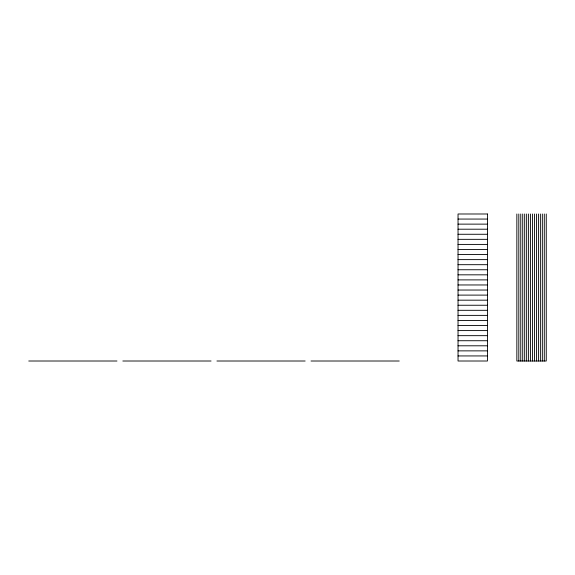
<?xml version="1.0" encoding="UTF-8"?>
<svg xmlns="http://www.w3.org/2000/svg" width="575" height="575" viewBox="0 0 575 575"><rect width="100%" height="100%" fill="white"/><g stroke="black" fill="none" stroke-linecap="round" stroke-linejoin="round"><path stroke-width="0.86" d="M458.038 219.061L487.442 219.061M458.038 224.128L487.442 224.128M458.038 229.202L487.442 229.202M458.038 234.269L487.442 234.269M458.038 239.337L487.442 239.337M458.038 244.411L487.442 244.411M458.038 249.478L487.442 249.478M458.038 254.545L487.442 254.545M458.038 259.62L487.442 259.62M458.038 264.687L487.442 264.687M458.038 269.754L487.442 269.754M458.038 274.828L487.442 274.828M458.038 279.896L487.442 279.896M458.038 284.963L487.442 284.963M458.038 290.037L487.442 290.037M458.038 295.104L487.442 295.104M458.038 300.172L487.442 300.172M458.038 305.246L487.442 305.246M458.038 310.313L487.442 310.313M458.038 315.38L487.442 315.38M458.038 320.455L487.442 320.455M458.038 325.522L487.442 325.522M458.038 330.589L487.442 330.589M458.038 335.663L487.442 335.663M458.038 340.731L487.442 340.731M458.038 345.798L487.442 345.798M458.038 350.872L487.442 350.872M458.038 355.939L487.442 355.939M28.75 361.007L116.962 361.007M122.842 361.007L211.054 361.007M216.933 361.007L305.145 361.007M311.025 361.007L399.23 361.007M546.25 213.993L546.25 361.007L516.846 361.007L516.846 213.993M544.288 213.993L544.288 361.007M542.333 213.993L542.333 361.007M540.371 213.993L540.371 361.007M538.408 213.993L538.408 361.007M536.446 213.993L536.446 361.007M534.491 213.993L534.491 361.007M532.529 213.993L532.529 361.007M530.567 213.993L530.567 361.007M528.605 213.993L528.605 361.007M526.65 213.993L526.65 361.007M524.688 213.993L524.688 361.007M522.725 213.993L522.725 361.007M520.77 213.993L520.77 361.007M518.808 213.993L518.808 361.007M487.442 213.993L458.038 213.993L458.038 361.007L487.442 361.007L487.442 213.993"/></g></svg>
